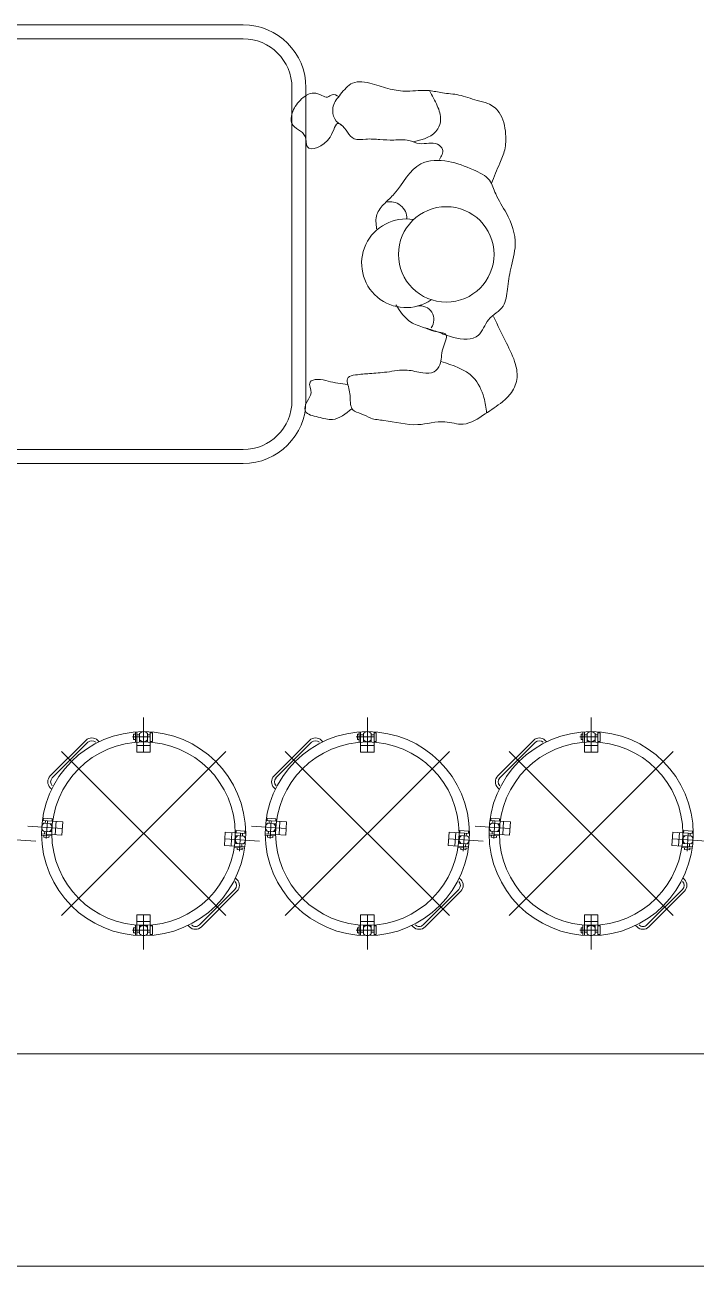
# Model space of a CAD drawing. Header units: millimetres. Extents: x 1663 to 6300, y 431 to 1491.
# Drawn here: x 5140.32 to 5157.74, y 1238.17 to 1270.42 of the extents above; entities that cross this region are included whole.
import ezdxf

# ---------------------------------------------------------------- set-up
doc = ezdxf.new("R2010")
doc.units = ezdxf.units.MM
doc.layers.add('Линия связи (Вновь)', color=3, linetype='Continuous', lineweight=60)
doc.layers.add('Строительный', color=251, linetype='Continuous', lineweight=13)

# ---------------------------------------------------------------- blocks, each defined once
blk = doc.blocks.new('A$C178B2837')
at = {"layer": 'Строительный', "ltscale": 100}
for p, q in [((594.533, 330.025), (599.213, 330.025)), ((594.533, 329.775), (599.213, 329.775)), ((600.088, 328.9), (600.088, 323.3)), ((600.338, 328.9), (600.338, 323.3)), ((594.533, 322.425), (599.213, 322.425)), ((594.533, 322.175), (599.213, 322.175)), ((597.435, 317.008), (597.435, 317.628)), ((597.435, 317.008), (597.435, 317.628)), ((601.435, 317.008), (601.435, 317.628)), ((605.435, 317.008), (605.435, 317.628)), ((595.767, 316.586), (596.403, 317.222)), ((595.767, 316.586), (596.403, 317.222)), ((595.802, 316.55), (596.438, 317.187)), ((595.802, 316.55), (596.438, 317.187)), ((596.615, 317.222), (596.641, 317.196)), ((596.615, 317.222), (596.641, 317.196)), ((597.234, 317.284), (597.555, 317.284)), ((597.234, 317.284), (597.555, 317.284)), ((597.288, 317.331), (597.256, 317.331)), ((597.256, 317.331), (597.256, 317.237)), ((597.288, 317.331), (597.256, 317.331)), ((597.256, 317.331), (597.256, 317.237)), ((597.256, 317.237), (597.288, 317.237)), ((597.256, 317.237), (597.288, 317.237)), ((597.288, 317.187), (597.288, 317.372)), ((597.288, 317.187), (597.288, 317.372)), ((597.315, 317.008), (597.315, 317.374)), ((597.315, 317.008), (597.315, 317.374)), ((597.365, 317.32), (597.315, 317.32)), ((597.365, 317.32), (597.315, 317.32)), ((597.365, 317.345), (597.365, 317.198)), ((597.365, 317.345), (597.365, 317.198)), ((597.505, 317.198), (597.365, 317.198)), ((597.505, 317.198), (597.365, 317.198)), ((597.505, 317.345), (597.505, 317.198)), ((597.505, 317.345), (597.505, 317.198)), ((597.555, 317.32), (597.505, 317.32)), ((597.555, 317.32), (597.505, 317.32)), ((597.555, 317.008), (597.555, 317.374)), ((597.555, 317.008), (597.555, 317.374)), ((597.555, 317.358), (597.594, 317.358)), ((597.555, 317.358), (597.594, 317.358)), ((597.594, 317.202), (597.555, 317.202)), ((597.594, 317.202), (597.555, 317.202)), ((597.594, 317.358), (597.594, 317.202)), ((597.594, 317.358), (597.594, 317.202)), ((599.767, 316.586), (600.403, 317.222)), ((599.802, 316.55), (600.438, 317.187)), ((600.615, 317.222), (600.641, 317.196)), ((601.234, 317.284), (601.555, 317.284)), ((601.288, 317.331), (601.256, 317.331)), ((601.256, 317.331), (601.256, 317.237)), ((601.256, 317.237), (601.288, 317.237)), ((601.288, 317.187), (601.288, 317.372)), ((601.315, 317.008), (601.315, 317.374)), ((601.365, 317.32), (601.315, 317.32)), ((601.365, 317.345), (601.365, 317.198)), ((601.505, 317.198), (601.365, 317.198)), ((601.505, 317.345), (601.505, 317.198)), ((601.555, 317.32), (601.505, 317.32)), ((601.555, 317.008), (601.555, 317.374)), ((601.555, 317.358), (601.594, 317.358)), ((601.594, 317.202), (601.555, 317.202)), ((601.594, 317.358), (601.594, 317.202)), ((603.767, 316.586), (604.403, 317.222)), ((603.802, 316.55), (604.438, 317.187)), ((604.615, 317.222), (604.641, 317.196)), ((605.234, 317.284), (605.555, 317.284)), ((605.288, 317.331), (605.256, 317.331)), ((605.256, 317.331), (605.256, 317.237)), ((605.256, 317.237), (605.288, 317.237)), ((605.288, 317.187), (605.288, 317.372)), ((605.315, 317.008), (605.315, 317.374)), ((605.365, 317.32), (605.315, 317.32)), ((605.365, 317.345), (605.365, 317.198)), ((605.505, 317.198), (605.365, 317.198)), ((605.505, 317.345), (605.505, 317.198)), ((605.555, 317.32), (605.505, 317.32)), ((605.555, 317.008), (605.555, 317.374)), ((605.555, 317.358), (605.594, 317.358)), ((605.594, 317.202), (605.555, 317.202)), ((605.594, 317.358), (605.594, 317.202)), ((598.903, 314.086), (595.968, 317.021)), ((595.968, 314.086), (598.903, 317.021)), ((598.903, 314.086), (595.968, 317.021)), ((595.968, 314.086), (598.903, 317.021)), ((597.555, 317.128), (597.315, 317.128)), ((597.555, 317.128), (597.315, 317.128)), ((597.555, 317.008), (597.315, 317.008)), ((597.555, 317.008), (597.315, 317.008)), ((602.903, 314.086), (599.968, 317.021)), ((599.968, 314.086), (602.903, 317.021)), ((601.555, 317.128), (601.315, 317.128)), ((601.555, 317.008), (601.315, 317.008)), ((606.903, 314.086), (603.968, 317.021)), ((603.968, 314.086), (606.903, 317.021)), ((605.555, 317.128), (605.315, 317.128)), ((605.555, 317.008), (605.315, 317.008)), ((595.767, 316.374), (595.792, 316.348)), ((595.767, 316.374), (595.792, 316.348)), ((599.767, 316.374), (599.792, 316.348)), ((603.767, 316.374), (603.792, 316.348)), ((595.365, 315.686), (595.983, 315.646)), ((595.365, 315.686), (595.983, 315.646)), ((595.991, 315.766), (595.626, 315.789)), ((595.991, 315.766), (595.626, 315.789)), ((595.642, 315.788), (595.645, 315.827)), ((595.642, 315.788), (595.645, 315.827)), ((595.645, 315.827), (595.8, 315.817)), ((595.645, 315.827), (595.8, 315.817)), ((595.652, 315.738), (595.798, 315.728)), ((595.652, 315.738), (595.798, 315.728)), ((595.68, 315.786), (595.677, 315.736)), ((595.68, 315.786), (595.677, 315.736)), ((595.695, 315.463), (595.716, 315.784)), ((595.695, 315.463), (595.716, 315.784)), ((595.798, 315.728), (595.789, 315.588)), ((595.798, 315.728), (595.789, 315.588)), ((595.8, 315.817), (595.798, 315.778)), ((595.8, 315.817), (595.798, 315.778)), ((595.871, 315.774), (595.856, 315.534)), ((595.871, 315.774), (595.856, 315.534)), ((595.991, 315.766), (595.976, 315.526)), ((595.991, 315.766), (595.976, 315.526)), ((599.365, 315.686), (599.983, 315.646)), ((599.991, 315.766), (599.626, 315.789)), ((599.642, 315.788), (599.645, 315.827)), ((599.645, 315.827), (599.8, 315.817)), ((599.652, 315.738), (599.798, 315.728)), ((599.68, 315.786), (599.677, 315.736)), ((599.695, 315.463), (599.716, 315.784)), ((599.798, 315.728), (599.789, 315.588)), ((599.8, 315.817), (599.798, 315.778)), ((599.871, 315.774), (599.856, 315.534)), ((599.991, 315.766), (599.976, 315.526)), ((603.365, 315.686), (603.983, 315.646)), ((603.991, 315.766), (603.626, 315.789)), ((603.642, 315.788), (603.645, 315.827)), ((603.645, 315.827), (603.8, 315.817)), ((603.652, 315.738), (603.798, 315.728)), ((603.68, 315.786), (603.677, 315.736)), ((603.695, 315.463), (603.716, 315.784)), ((603.798, 315.728), (603.789, 315.588)), ((603.8, 315.817), (603.798, 315.778)), ((603.871, 315.774), (603.856, 315.534)), ((603.991, 315.766), (603.976, 315.526)), ((594.887, 315.461), (595.506, 315.421)), ((595.976, 315.526), (595.61, 315.55)), ((595.976, 315.526), (595.61, 315.55)), ((595.796, 315.511), (595.611, 315.523)), ((595.796, 315.511), (595.611, 315.523)), ((595.643, 315.598), (595.789, 315.588)), ((595.643, 315.598), (595.789, 315.588)), ((595.652, 315.52), (595.65, 315.488)), ((595.652, 315.52), (595.65, 315.488)), ((595.65, 315.488), (595.743, 315.482)), ((595.65, 315.488), (595.743, 315.482)), ((595.668, 315.596), (595.665, 315.546)), ((595.668, 315.596), (595.665, 315.546)), ((595.743, 315.482), (595.745, 315.514)), ((595.743, 315.482), (595.745, 315.514)), ((598.895, 315.58), (598.88, 315.341)), ((598.895, 315.58), (598.88, 315.341)), ((598.887, 315.461), (599.506, 315.421)), ((598.887, 315.461), (599.506, 315.421)), ((598.895, 315.58), (599.26, 315.557)), ((598.895, 315.58), (599.26, 315.557)), ((599.015, 315.573), (598.999, 315.333)), ((599.015, 315.573), (598.999, 315.333)), ((599.081, 315.518), (599.073, 315.379)), ((599.081, 315.518), (599.073, 315.379)), ((599.228, 315.509), (599.081, 315.518)), ((599.228, 315.509), (599.081, 315.518)), ((599.091, 315.607), (599.088, 315.568)), ((599.091, 315.607), (599.088, 315.568)), ((599.246, 315.597), (599.091, 315.607)), ((599.246, 315.597), (599.091, 315.607)), ((599.15, 315.242), (599.17, 315.563)), ((599.15, 315.242), (599.17, 315.563)), ((599.206, 315.56), (599.203, 315.511)), ((599.206, 315.56), (599.203, 315.511)), ((599.244, 315.558), (599.246, 315.597)), ((599.244, 315.558), (599.246, 315.597)), ((599.976, 315.526), (599.61, 315.55)), ((599.796, 315.511), (599.611, 315.523)), ((599.643, 315.598), (599.789, 315.588)), ((599.652, 315.52), (599.65, 315.488)), ((599.65, 315.488), (599.743, 315.482)), ((599.668, 315.596), (599.665, 315.546)), ((599.743, 315.482), (599.745, 315.514)), ((602.895, 315.58), (602.88, 315.341)), ((602.887, 315.461), (603.506, 315.421)), ((602.895, 315.58), (603.26, 315.557)), ((603.015, 315.573), (602.999, 315.333)), ((603.081, 315.518), (603.073, 315.379)), ((603.228, 315.509), (603.081, 315.518)), ((603.091, 315.607), (603.088, 315.568)), ((603.246, 315.597), (603.091, 315.607)), ((603.15, 315.242), (603.17, 315.563)), ((603.206, 315.56), (603.203, 315.511)), ((603.244, 315.558), (603.246, 315.597)), ((603.976, 315.526), (603.61, 315.55)), ((603.796, 315.511), (603.611, 315.523)), ((603.643, 315.598), (603.789, 315.588)), ((603.652, 315.52), (603.65, 315.488)), ((603.65, 315.488), (603.743, 315.482)), ((603.668, 315.596), (603.665, 315.546)), ((603.743, 315.482), (603.745, 315.514)), ((606.895, 315.58), (606.88, 315.341)), ((606.887, 315.461), (607.506, 315.421)), ((606.895, 315.58), (607.26, 315.557)), ((607.015, 315.573), (606.999, 315.333)), ((607.081, 315.518), (607.073, 315.379)), ((607.228, 315.509), (607.081, 315.518)), ((607.091, 315.607), (607.088, 315.568)), ((607.246, 315.597), (607.091, 315.607)), ((607.15, 315.242), (607.17, 315.563)), ((607.206, 315.56), (607.203, 315.511)), ((607.244, 315.558), (607.246, 315.597)), ((598.88, 315.341), (599.245, 315.317)), ((598.88, 315.341), (599.245, 315.317)), ((599.056, 315.302), (599.241, 315.29)), ((599.056, 315.302), (599.241, 315.29)), ((599.219, 315.369), (599.073, 315.379)), ((599.219, 315.369), (599.073, 315.379)), ((599.105, 315.267), (599.107, 315.299)), ((599.105, 315.267), (599.107, 315.299)), ((599.198, 315.261), (599.105, 315.267)), ((599.198, 315.261), (599.105, 315.267)), ((599.194, 315.371), (599.191, 315.321)), ((599.194, 315.371), (599.191, 315.321)), ((599.2, 315.293), (599.198, 315.261)), ((599.2, 315.293), (599.198, 315.261)), ((602.88, 315.341), (603.245, 315.317)), ((603.056, 315.302), (603.241, 315.29)), ((603.219, 315.369), (603.073, 315.379)), ((603.105, 315.267), (603.107, 315.299)), ((603.198, 315.261), (603.105, 315.267)), ((603.194, 315.371), (603.191, 315.321)), ((603.2, 315.293), (603.198, 315.261)), ((606.88, 315.341), (607.245, 315.317)), ((607.056, 315.302), (607.241, 315.29)), ((607.219, 315.369), (607.073, 315.379)), ((607.105, 315.267), (607.107, 315.299)), ((607.198, 315.261), (607.105, 315.267)), ((607.194, 315.371), (607.191, 315.321)), ((607.2, 315.293), (607.198, 315.261)), ((599.104, 314.733), (599.078, 314.759)), ((599.104, 314.733), (599.078, 314.759)), ((603.104, 314.733), (603.078, 314.759)), ((607.104, 314.733), (607.078, 314.759)), ((598.432, 313.92), (599.069, 314.556)), ((598.432, 313.92), (599.069, 314.556)), ((598.468, 313.885), (599.104, 314.521)), ((598.468, 313.885), (599.104, 314.521)), ((602.432, 313.92), (603.069, 314.556)), ((602.468, 313.885), (603.104, 314.521)), ((606.432, 313.92), (607.069, 314.556)), ((606.468, 313.885), (607.104, 314.521)), ((597.315, 314.098), (597.315, 313.732)), ((597.555, 314.098), (597.315, 314.098)), ((597.315, 314.098), (597.315, 313.732)), ((597.555, 314.098), (597.315, 314.098)), ((597.435, 313.478), (597.435, 314.098)), ((597.435, 313.478), (597.435, 314.098)), ((597.555, 314.098), (597.555, 313.732)), ((597.555, 314.098), (597.555, 313.732)), ((601.315, 314.098), (601.315, 313.732)), ((601.555, 314.098), (601.315, 314.098)), ((601.435, 313.478), (601.435, 314.098)), ((601.555, 314.098), (601.555, 313.732)), ((605.315, 314.098), (605.315, 313.732)), ((605.555, 314.098), (605.315, 314.098)), ((605.435, 313.478), (605.435, 314.098)), ((605.555, 314.098), (605.555, 313.732)), ((597.256, 313.775), (597.256, 313.869)), ((597.256, 313.869), (597.288, 313.869)), ((597.256, 313.775), (597.256, 313.869)), ((597.256, 313.869), (597.288, 313.869)), ((597.288, 313.92), (597.288, 313.735)), ((597.288, 313.92), (597.288, 313.735)), ((597.555, 313.978), (597.315, 313.978)), ((597.555, 313.978), (597.315, 313.978)), ((597.365, 313.762), (597.365, 313.908)), ((597.505, 313.908), (597.365, 313.908)), ((597.365, 313.762), (597.365, 313.908)), ((597.505, 313.908), (597.365, 313.908)), ((597.505, 313.762), (597.505, 313.908)), ((597.505, 313.762), (597.505, 313.908)), ((597.594, 313.905), (597.555, 313.905)), ((597.594, 313.905), (597.555, 313.905)), ((597.594, 313.749), (597.594, 313.905)), ((597.594, 313.749), (597.594, 313.905)), ((598.256, 313.885), (598.23, 313.91)), ((598.256, 313.885), (598.23, 313.91)), ((601.256, 313.775), (601.256, 313.869)), ((601.256, 313.869), (601.288, 313.869)), ((601.288, 313.92), (601.288, 313.735)), ((601.555, 313.978), (601.315, 313.978)), ((601.365, 313.762), (601.365, 313.908)), ((601.505, 313.908), (601.365, 313.908)), ((601.505, 313.762), (601.505, 313.908)), ((601.594, 313.905), (601.555, 313.905)), ((601.594, 313.749), (601.594, 313.905)), ((602.256, 313.885), (602.23, 313.91)), ((605.256, 313.775), (605.256, 313.869)), ((605.256, 313.869), (605.288, 313.869)), ((605.288, 313.92), (605.288, 313.735)), ((605.555, 313.978), (605.315, 313.978)), ((605.365, 313.762), (605.365, 313.908)), ((605.505, 313.908), (605.365, 313.908)), ((605.505, 313.762), (605.505, 313.908)), ((605.594, 313.905), (605.555, 313.905)), ((605.594, 313.749), (605.594, 313.905)), ((606.256, 313.885), (606.23, 313.91)), ((597.234, 313.823), (597.555, 313.823)), ((597.234, 313.823), (597.555, 313.823)), ((597.288, 313.775), (597.256, 313.775)), ((597.288, 313.775), (597.256, 313.775)), ((597.365, 313.787), (597.315, 313.787)), ((597.365, 313.787), (597.315, 313.787)), ((597.555, 313.787), (597.505, 313.787)), ((597.555, 313.787), (597.505, 313.787)), ((597.555, 313.749), (597.594, 313.749)), ((597.555, 313.749), (597.594, 313.749)), ((601.234, 313.823), (601.555, 313.823)), ((601.288, 313.775), (601.256, 313.775)), ((601.365, 313.787), (601.315, 313.787)), ((601.555, 313.787), (601.505, 313.787)), ((601.555, 313.749), (601.594, 313.749)), ((605.234, 313.823), (605.555, 313.823)), ((605.288, 313.775), (605.256, 313.775)), ((605.365, 313.787), (605.315, 313.787)), ((605.555, 313.787), (605.505, 313.787)), ((605.555, 313.749), (605.594, 313.749)), ((535.063, 311.614), (655.563, 311.614)), ((535.063, 307.814), (655.563, 307.814))]:
    blk.add_line(p, q, dxfattribs=at)
for centre, radius in [((602.846, 325.917), 0.854), ((597.435, 315.553), 1.825), ((597.435, 315.553), 1.825), ((597.435, 315.553), 1.64), ((597.435, 315.553), 1.64), ((601.435, 315.553), 1.825), ((601.435, 315.553), 1.64), ((605.435, 315.553), 1.825), ((605.435, 315.553), 1.64)]:
    blk.add_circle(centre, radius, dxfattribs=at)
for centre, radius, start, end in [((599.213, 328.9), 1.125, 0, 90), ((599.213, 328.9), 0.875, 0, 90), ((601.841, 326.558), 0.302, 358.7397, 104.3747), ((602.126, 325.758), 0.793, 80.1671, 304.6212), ((602.376, 324.749), 0.248, 324.7081, 99.4806), ((599.213, 323.3), 1.125, 270, 0), ((599.213, 323.3), 0.875, 270, 0), ((596.509, 317.116), 0.15, 45, 135), ((596.509, 317.116), 0.15, 45, 135), ((596.509, 317.116), 0.1, 45, 135), ((596.509, 317.116), 0.1, 45, 135), ((597.435, 317.288), 0.09, 38.948, 141.052), ((597.435, 317.288), 0.09, 38.948, 141.052), ((597.435, 317.288), 0.09, 218.948, 321.052), ((597.435, 317.288), 0.09, 218.948, 321.052), ((600.509, 317.116), 0.15, 45, 135), ((600.509, 317.116), 0.1, 45, 135), ((601.435, 317.288), 0.09, 38.948, 141.052), ((601.435, 317.288), 0.09, 218.948, 321.052), ((604.509, 317.116), 0.15, 45, 135), ((604.509, 317.116), 0.1, 45, 135), ((605.435, 317.288), 0.09, 38.948, 141.052), ((605.435, 317.288), 0.09, 218.948, 321.052), ((595.873, 316.48), 0.15, 135, 225), ((595.873, 316.48), 0.15, 135, 225), ((595.873, 316.48), 0.1, 135, 225), ((595.873, 316.48), 0.1, 135, 225), ((599.873, 316.48), 0.15, 135, 225), ((599.873, 316.48), 0.1, 135, 225), ((603.873, 316.48), 0.15, 135, 225), ((603.873, 316.48), 0.1, 135, 225), ((595.704, 315.664), 0.09, 125.2901, 227.3942), ((595.704, 315.664), 0.09, 125.2901, 227.3942), ((595.704, 315.664), 0.09, 305.2901, 47.3942), ((595.704, 315.664), 0.09, 305.2901, 47.3942), ((599.704, 315.664), 0.09, 125.2901, 227.3942), ((599.704, 315.664), 0.09, 305.2901, 47.3942), ((603.704, 315.664), 0.09, 125.2901, 227.3942), ((603.704, 315.664), 0.09, 305.2901, 47.3942), ((599.167, 315.443), 0.09, 125.2901, 227.3942), ((599.167, 315.443), 0.09, 125.2901, 227.3942), ((599.167, 315.443), 0.09, 305.2901, 47.3942), ((599.167, 315.443), 0.09, 305.2901, 47.3942), ((603.167, 315.443), 0.09, 125.2901, 227.3942), ((603.167, 315.443), 0.09, 305.2901, 47.3942), ((607.167, 315.443), 0.09, 125.2901, 227.3942), ((607.167, 315.443), 0.09, 305.2901, 47.3942), ((598.998, 314.627), 0.1, 315, 45), ((598.998, 314.627), 0.1, 315, 45), ((598.998, 314.627), 0.15, 315, 45), ((598.998, 314.627), 0.15, 315, 45), ((602.998, 314.627), 0.1, 315, 45), ((602.998, 314.627), 0.15, 315, 45), ((606.998, 314.627), 0.1, 315, 45), ((606.998, 314.627), 0.15, 315, 45), ((597.435, 313.818), 0.09, 38.948, 141.052), ((597.435, 313.818), 0.09, 38.948, 141.052), ((598.362, 313.991), 0.15, 225, 315), ((598.362, 313.991), 0.15, 225, 315), ((598.362, 313.991), 0.1, 225, 315), ((598.362, 313.991), 0.1, 225, 315), ((601.435, 313.818), 0.09, 38.948, 141.052), ((602.362, 313.991), 0.15, 225, 315), ((602.362, 313.991), 0.1, 225, 315), ((605.435, 313.818), 0.09, 38.948, 141.052), ((606.362, 313.991), 0.15, 225, 315), ((606.362, 313.991), 0.1, 225, 315), ((597.435, 313.818), 0.09, 218.948, 321.052), ((597.435, 313.818), 0.09, 218.948, 321.052), ((601.435, 313.818), 0.09, 218.948, 321.052), ((605.435, 313.818), 0.09, 218.948, 321.052)]:
    blk.add_arc(centre, radius, start, end, dxfattribs=at)
for points in [[(602.724, 327.613), (602.779, 327.796), (602.691, 327.889), (602.367, 327.899), (602.177, 327.956), (601.909, 327.964), (601.658, 327.972), (601.407, 327.98), (601.199, 327.986), (600.962, 328.238), (600.911, 328.27), (600.821, 328.437), (600.826, 328.571), (600.957, 328.782), (601.169, 328.982), (601.522, 328.971), (601.84, 328.875), (602.145, 328.838), (602.544, 328.847), (602.779, 328.808), (603.068, 328.769), (603.397, 328.673), (603.59, 328.619), (603.789, 328.459), (603.907, 328.071), (603.891, 327.789), (603.803, 327.55), (603.653, 327.187)], [(600.923, 328.74), (600.807, 328.775), (600.725, 328.731), (600.624, 328.762), (600.481, 328.805), (600.233, 328.672), (600.09, 328.442), (600.085, 328.259), (600.323, 328.029), (600.362, 327.847), (600.768, 328.016), (600.923, 328.262), (601.022, 328.182)], [(602.26, 327.929), (602.697, 328.163), (602.745, 328.322), (602.685, 328.575), (602.544, 328.847)], [(601.601, 326.375), (601.604, 326.63), (601.745, 326.83), (601.915, 327), (602.391, 327.538), (602.883, 327.581), (603.331, 327.428), (603.618, 327.243), (603.729, 327.001), (603.921, 326.653), (604.078, 326.089), (603.998, 325.662), (603.939, 325.297), (603.86, 324.991), (603.602, 324.749), (603.421, 324.47), (602.977, 324.43), (602.688, 324.533), (602.454, 324.606), (602.212, 324.706), (601.942, 325.016)], [(603.691, 324.806), (603.921, 324.331), (604.083, 323.95), (604.107, 323.681), (603.987, 323.416), (603.849, 323.28), (603.542, 323.064), (603.147, 322.88), (602.821, 322.921), (602.337, 322.871), (601.727, 322.947), (601.499, 322.986), (601.322, 323.067), (601.174, 323.136), (601.136, 323.238), (601.112, 323.489), (601.092, 323.712), (601.222, 323.76), (601.475, 323.784), (601.783, 323.812), (602.146, 323.846), (602.429, 323.797), (602.627, 323.815), (602.733, 323.943), (602.782, 324.228), (602.84, 324.481), (602.623, 324.544), (602.468, 324.605)], [(602.75, 324), (603.328, 323.714), (603.518, 323.355), (603.567, 323.08)], [(601.086, 323.588), (600.735, 323.648), (600.546, 323.68), (600.41, 323.63), (600.428, 323.44), (600.358, 323.288), (600.328, 323.112), (600.557, 323.007), (600.813, 322.963), (601.16, 323.155)]]:
    blk.add_spline(points, degree=3, dxfattribs=at)

msp = doc.modelspace()

# ---------------------------------------------------------------- block references
at = {"layer": 'Линия связи (Вновь)', "xscale": 1.452, "yscale": 1.452, "zscale": 1.452}
msp.add_blockref('A$C178B2837', (4275.927, 791.224), dxfattribs=at)

doc.saveas('drawing.dxf')
